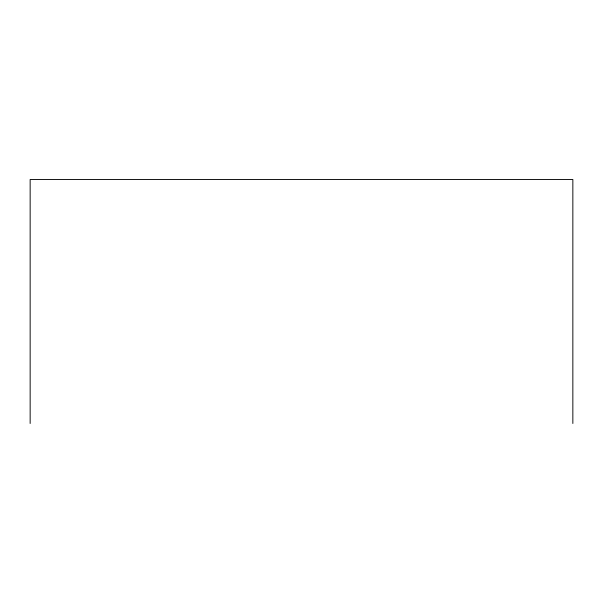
<?xml version="1.0" encoding="UTF-8"?>
<svg xmlns="http://www.w3.org/2000/svg" width="603" height="603" viewBox="0 0 603 603"><rect width="100%" height="100%" fill="white"/><g stroke="black" fill="none" stroke-linecap="round" stroke-linejoin="round"><path stroke-width="0.9" d="M572.85 423.487L572.85 179.513L30.15 179.513L30.15 423.487"/></g></svg>
